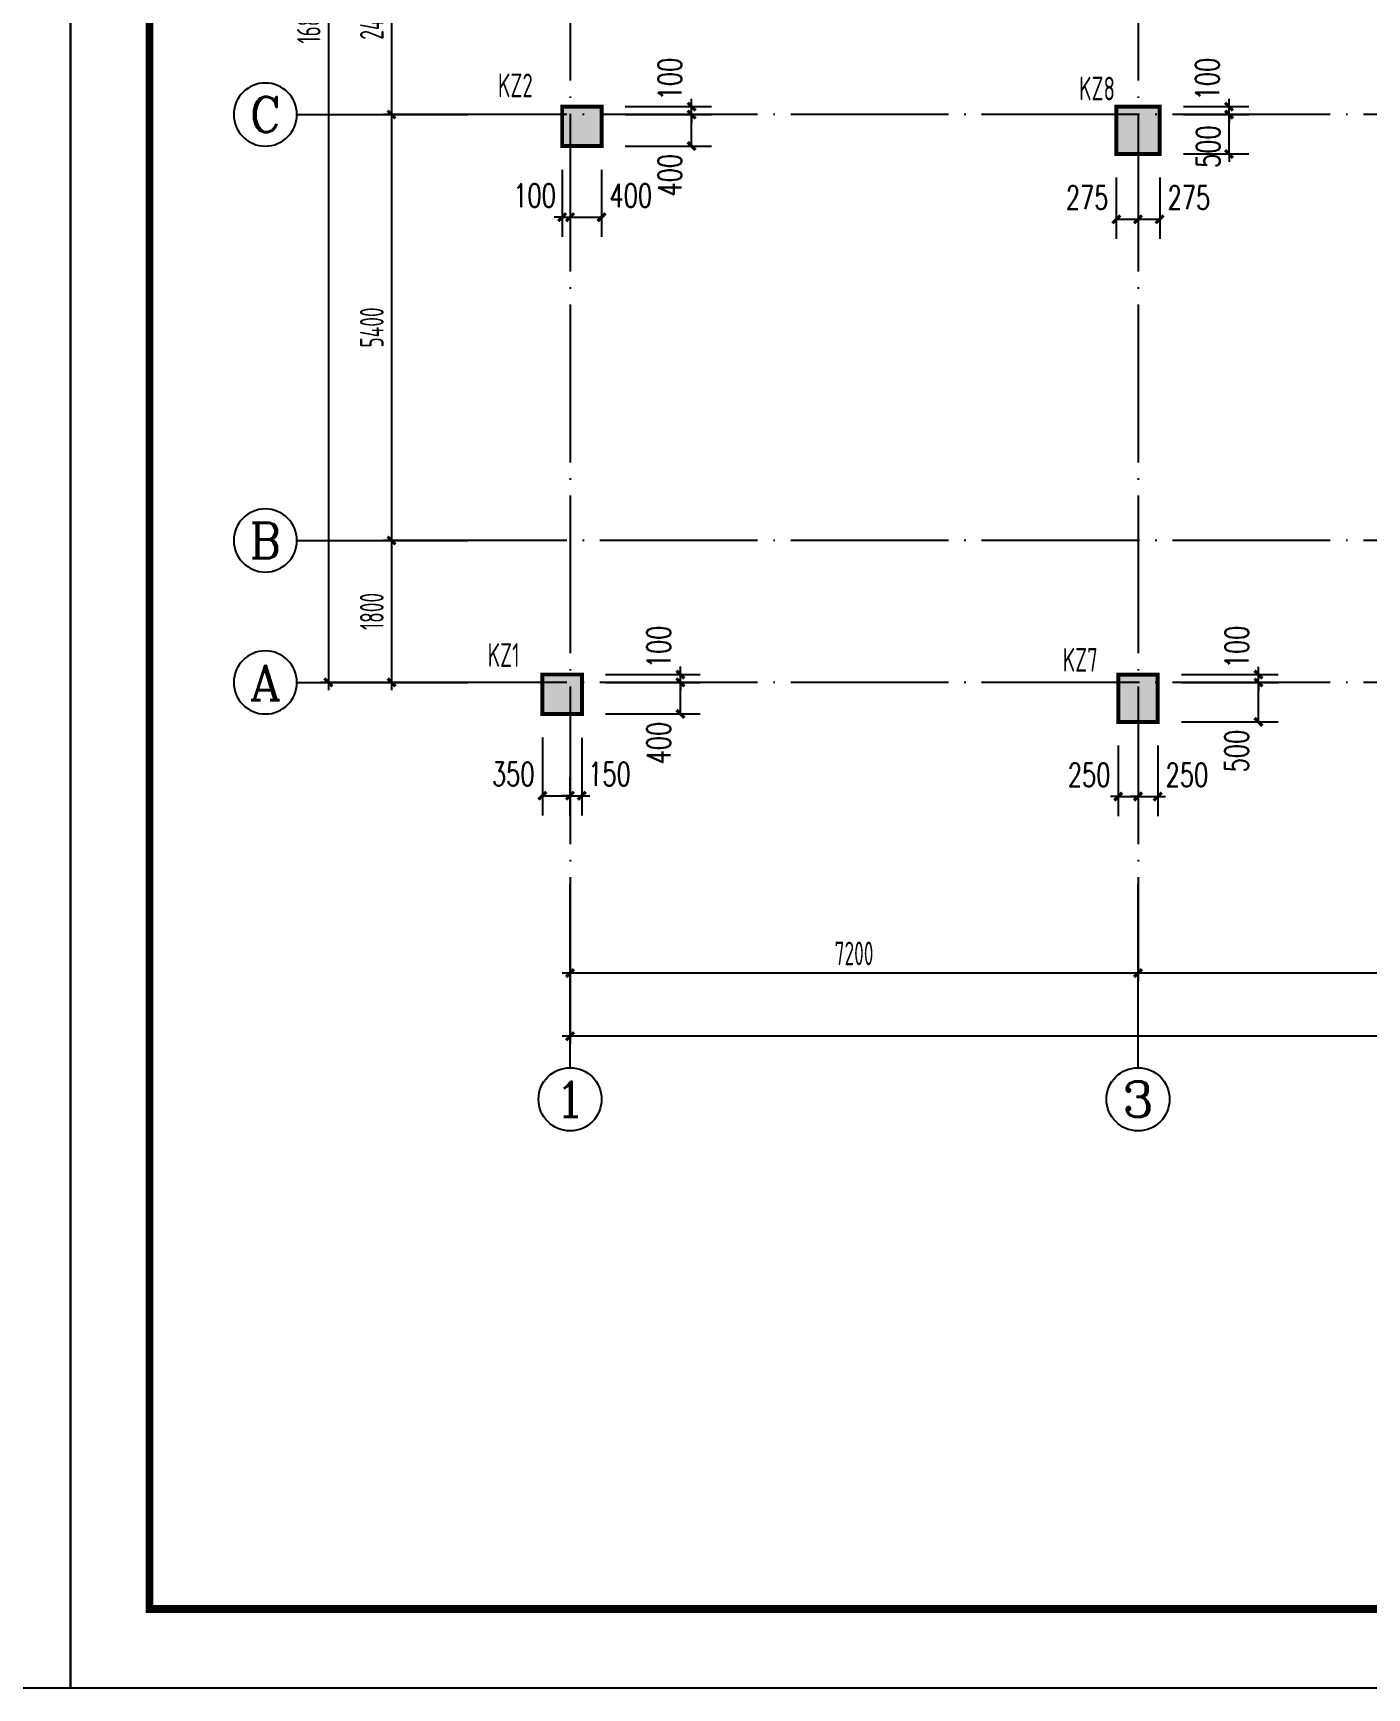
# Model space of a CAD drawing. Extents: x 127019 to 780419, y 327305 to 369305.
# Drawn here: x 245344 to 262252, y 327305 to 348287 of the extents above; entities that cross this region are included whole.
import ezdxf
from ezdxf.enums import TextEntityAlignment as Align

# ---------------------------------------------------------------- set-up
doc = ezdxf.new("R2010")
doc.units = 0
doc.header["$LTSCALE"] = 1000
doc.header["$MEASUREMENT"] = 0
doc.linetypes.add('CONTINOUS', pattern=[0])
doc.linetypes.add('DOTE', pattern=[2.42, 2, -0.2, 0.02, -0.2])
doc.layers.get('0').update_dxf_attribs({"linetype": 'CONTINUOUS'})
doc.layers.get('Defpoints').update_dxf_attribs({"linetype": 'CONTINUOUS'})
for name, color, linetype in [('2106', 2, 'CONTINUOUS'), ('AXIS_TEXT', 7, 'CONTINUOUS'), ('COLU', 7, 'CONTINUOUS'), ('COLUMN', 7, 'CONTINUOUS'), ('DIM', 3, 'CONTINUOUS'), ('DOTE', 8, 'DOTE'), ('PUB_DIM', 3, 'CONTINUOUS'), ('PUB_TITLE', 4, 'CONTINUOUS'), ('柱涂实', 54, 'CONTINUOUS'), ('柱编号', 7, 'CONTINUOUS')]:
    doc.layers.add(name, color=color, linetype=linetype)
doc.styles.add('_TCH_DIM_T3', font='SIMPLEX', dxfattribs={"width": 0.705882, "bigfont": 'GBCBIG'})
doc.styles.add('COMPLEX', font='COMPLEX.shx')
doc.styles.get("Standard").update_dxf_attribs({"font": 'gbxwxt.shx', "bigfont": 'gbhzfs.shx'})
doc.styles.add('TSSD_Dimension', font='gbxwxt.shx', dxfattribs={"width": 0.7, "bigfont": 'gbhzfs.shx'})
doc.dimstyles.new('_TCH_ARCH&&100', dxfattribs={"dimtxt": 297.5, "dimasz": 100, "dimexe": 250, "dimexo": 300, "dimgap": 126.25, "dimtad": 1, "dimdec": 0, "dimzin": 0, "dimdsep": 46, "dimtxsty": '_TCH_DIM_T3', "dimblk": 'ARCHTICK', "dimcen": 0.09, "dimclrt": 7, "dimazin": 2, "dimtfac": 1, "dimtdec": 0, "dimtix": 1, "dimtmove": 2, "dimatfit": 3, "dimfxl": 0, "dimtolj": 1, "dimtzin": 0, "dimarcsym": 0})
doc.dimstyles.new('TSSD_100_100', dxfattribs={"dimtxt": 300, "dimasz": 100, "dimexe": 100, "dimexo": 250, "dimgap": 100, "dimtad": 1, "dimdec": 0, "dimzin": 0, "dimdsep": 46, "dimtxsty": 'TSSD_Dimension', "dimblk": 'ARCHTICK', "dimcen": 0, "dimdle": 100, "dimclrt": 7, "dimadec": 0, "dimazin": 0, "dimtfac": 1, "dimtdec": 0, "dimtix": 1, "dimtmove": 2, "dimatfit": 3, "dimfxl": 0, "dimtolj": 1, "dimtzin": 0, "dimarcsym": 0})

# ---------------------------------------------------------------- blocks, each defined once
blk = doc.blocks.new('_axiso')
blk.add_circle((0, 0), 0.5)
at = {"layer": 'AXIS_TEXT', "style": 'COMPLEX', "width": 1.041667}
blk.add_attdef('A', text='', height=0.56, dxfattribs=at).set_placement((-0.25, -0.28), (0.25, -0.28), align=Align.FIT)
blk = doc.blocks.new('_ArchTick')
at = {"color": 0, "linetype": 'ByBlock', "const_width": 0.4}
blk.add_lwpolyline([(-0.5, -0.5), (0.5, 0.5)], dxfattribs=at)
blk = doc.blocks.new('*D249')
at = {"layer": 'Defpoints', "color": 0, "transparency": 16777216}
for p in [(251155, 349654), (249888, 347254), (251155, 347254)]:
    blk.add_point(p, dxfattribs=at)
at = {"layer": 'DIM', "color": 0, "lineweight": -2, "transparency": 16777216}
for p, q in [((250905, 349654), (249788, 349654)), ((249888, 349754), (249888, 347154)), ((250905, 347254), (249788, 347254))]:
    blk.add_line(p, q, dxfattribs=at)
at = {"layer": 'DIM', "color": 0, "lineweight": -2, "transparency": 16777216, "xscale": 100, "yscale": 100, "zscale": 100}
for p, rotation in [((249888, 349654), 90), ((249888, 347254), 270)]:
    blk.add_blockref('_ArchTick', p, dxfattribs=dict(at, rotation=rotation))
at = {"layer": 'DIM', "color": 7, "transparency": 16777216, "insert": (249638, 348454), "char_height": 300, "attachment_point": 5, "rotation": 90, "style": 'TSSD_Dimension'}
blk.add_mtext('\\A1;2400', dxfattribs=at)
blk = doc.blocks.new('*D250')
at = {"layer": 'Defpoints', "color": 0, "transparency": 16777216}
for p in [(251155, 347254), (249888, 341854), (251155, 341854)]:
    blk.add_point(p, dxfattribs=at)
at = {"layer": 'DIM', "color": 0, "lineweight": -2, "transparency": 16777216}
for p, q in [((250905, 347254), (249788, 347254)), ((249888, 347354), (249888, 341754)), ((250905, 341854), (249788, 341854))]:
    blk.add_line(p, q, dxfattribs=at)
at = {"layer": 'DIM', "color": 0, "lineweight": -2, "transparency": 16777216, "xscale": 100, "yscale": 100, "zscale": 100}
for p, rotation in [((249888, 347254), 90), ((249888, 341854), 270)]:
    blk.add_blockref('_ArchTick', p, dxfattribs=dict(at, rotation=rotation))
at = {"layer": 'DIM', "color": 7, "transparency": 16777216, "insert": (249638, 344554), "char_height": 300, "attachment_point": 5, "rotation": 90, "style": 'TSSD_Dimension'}
blk.add_mtext('\\A1;5400', dxfattribs=at)
blk = doc.blocks.new('*D251')
at = {"layer": 'Defpoints', "color": 0, "transparency": 16777216}
for p in [(251155, 341854), (249888, 340054), (251155, 340054)]:
    blk.add_point(p, dxfattribs=at)
at = {"layer": 'DIM', "color": 0, "lineweight": -2, "transparency": 16777216}
for p, q in [((250905, 341854), (249788, 341854)), ((249888, 341954), (249888, 339954)), ((250905, 340054), (249788, 340054))]:
    blk.add_line(p, q, dxfattribs=at)
at = {"layer": 'DIM', "color": 0, "lineweight": -2, "transparency": 16777216, "xscale": 100, "yscale": 100, "zscale": 100}
for p, rotation in [((249888, 341854), 90), ((249888, 340054), 270)]:
    blk.add_blockref('_ArchTick', p, dxfattribs=dict(at, rotation=rotation))
at = {"layer": 'DIM', "color": 7, "transparency": 16777216, "insert": (249638, 340954), "char_height": 300, "attachment_point": 5, "rotation": 90, "style": 'TSSD_Dimension'}
blk.add_mtext('\\A1;1800', dxfattribs=at)
blk = doc.blocks.new('*D254')
at = {"layer": 'Defpoints', "color": 0, "transparency": 16777216}
for p in [(251155, 356854), (249088, 340054), (251155, 340054)]:
    blk.add_point(p, dxfattribs=at)
at = {"layer": 'DIM', "color": 0, "lineweight": -2, "transparency": 16777216}
for p, q in [((249088, 356954), (249088, 339954)), ((250905, 356854), (248988, 356854)), ((250905, 340054), (248988, 340054))]:
    blk.add_line(p, q, dxfattribs=at)
at = {"layer": 'DIM', "color": 0, "lineweight": -2, "transparency": 16777216, "xscale": 100, "yscale": 100, "zscale": 100}
for p, rotation in [((249088, 356854), 90), ((249088, 340054), 270)]:
    blk.add_blockref('_ArchTick', p, dxfattribs=dict(at, rotation=rotation))
at = {"layer": 'DIM', "color": 7, "transparency": 16777216, "insert": (248838, 348454), "char_height": 300, "attachment_point": 5, "rotation": 90, "style": 'TSSD_Dimension'}
blk.add_mtext('\\A1;16800', dxfattribs=at)
blk = doc.blocks.new('*D263')
at = {"layer": 'Defpoints', "color": 0, "transparency": 16777216}
for p in [(252151, 337793), (298951, 337793), (252151, 335568)]:
    blk.add_point(p, dxfattribs=at)
at = {"layer": 'DIM', "color": 0, "lineweight": -2, "transparency": 16777216}
for p, q in [((252151, 337543), (252151, 335468)), ((298951, 337543), (298951, 335468)), ((299051, 335568), (252051, 335568))]:
    blk.add_line(p, q, dxfattribs=at)
at = {"layer": 'DIM', "color": 0, "lineweight": -2, "transparency": 16777216, "xscale": 100, "yscale": 100, "zscale": 100, "rotation": 180.0000000000003}
blk.add_blockref('_ArchTick', (252151, 335568), dxfattribs=at)
at = {"layer": 'DIM', "color": 0, "lineweight": -2, "transparency": 16777216, "xscale": 100, "yscale": 100, "zscale": 100}
blk.add_blockref('_ArchTick', (298951, 335568), dxfattribs=at)
at = {"layer": 'DIM', "color": 7, "transparency": 16777216, "insert": (275551, 335818), "char_height": 300, "attachment_point": 5, "style": 'TSSD_Dimension'}
blk.add_mtext('\\A1;46800', dxfattribs=at)
blk = doc.blocks.new('*D264')
at = {"layer": 'Defpoints', "color": 0, "transparency": 16777216}
for p in [(252151, 337793), (259351, 337793), (252151, 336368)]:
    blk.add_point(p, dxfattribs=at)
at = {"layer": 'DIM', "color": 0, "lineweight": -2, "transparency": 16777216}
for p, q in [((252151, 337543), (252151, 336268)), ((259351, 337543), (259351, 336268)), ((259451, 336368), (252051, 336368))]:
    blk.add_line(p, q, dxfattribs=at)
at = {"layer": 'DIM', "color": 0, "lineweight": -2, "transparency": 16777216, "xscale": 100, "yscale": 100, "zscale": 100, "rotation": 180}
blk.add_blockref('_ArchTick', (252151, 336368), dxfattribs=at)
at = {"layer": 'DIM', "color": 0, "lineweight": -2, "transparency": 16777216, "xscale": 100, "yscale": 100, "zscale": 100}
blk.add_blockref('_ArchTick', (259351, 336368), dxfattribs=at)
at = {"layer": 'DIM', "color": 7, "transparency": 16777216, "insert": (255751, 336618), "char_height": 300, "attachment_point": 5, "style": 'TSSD_Dimension'}
blk.add_mtext('\\A1;7200', dxfattribs=at)
blk = doc.blocks.new('*D265')
at = {"layer": 'Defpoints', "color": 0, "transparency": 16777216}
for p in [(259351, 337793), (266551, 337793), (259351, 336368)]:
    blk.add_point(p, dxfattribs=at)
at = {"layer": 'DIM', "color": 0, "lineweight": -2, "transparency": 16777216}
for p, q in [((259351, 337543), (259351, 336268)), ((266551, 337543), (266551, 336268)), ((266651, 336368), (259251, 336368))]:
    blk.add_line(p, q, dxfattribs=at)
at = {"layer": 'DIM', "color": 0, "lineweight": -2, "transparency": 16777216, "xscale": 100, "yscale": 100, "zscale": 100, "rotation": 180}
blk.add_blockref('_ArchTick', (259351, 336368), dxfattribs=at)
at = {"layer": 'DIM', "color": 0, "lineweight": -2, "transparency": 16777216, "xscale": 100, "yscale": 100, "zscale": 100}
blk.add_blockref('_ArchTick', (266551, 336368), dxfattribs=at)
at = {"layer": 'DIM', "color": 7, "transparency": 16777216, "insert": (262951, 336618), "char_height": 300, "attachment_point": 5, "style": 'TSSD_Dimension'}
blk.add_mtext('\\A1;7200', dxfattribs=at)
blk = doc.blocks.new('A$C5E704440')
at = {"layer": '2106', "color": 8}
for points in [[(400, -9500), (-100, -9500), (400, -10000), (-100, -10000)], [(7475, -9500), (6925, -9500), (7475, -10100), (6925, -10100)], [(150, -16700), (-350, -16700), (150, -17200), (-350, -17200)], [(7450, -16700), (6950, -16700), (7450, -17300), (6950, -17300)]]:
    blk.add_solid(points, dxfattribs=at)
at = {"layer": 'COLUMN'}
for points in [[(400, -10000), (-100, -10000), (-100, -9500), (400, -9500)], [(6925, -10100), (7475, -10100), (7475, -9500), (6925, -9500)], [(150, -17200), (-350, -17200), (-350, -16700), (150, -16700)], [(7450, -17300), (6950, -17300), (6950, -16700), (7450, -16700)]]:
    blk.add_lwpolyline(points, close=True, dxfattribs=at)
blk = doc.blocks.new('*D652')
at = {"layer": 'Defpoints', "color": 0, "linetype": 'CONTINOUS', "transparency": 16777216}
for p in [(259601, 340154), (260878, 340153), (259601, 340054)]:
    blk.add_point(p, dxfattribs=at)
at = {"layer": 'PUB_DIM', "color": 0, "linetype": 'CONTINOUS', "lineweight": -2, "transparency": 16777216}
for p, q in [((259901, 340153), (261128, 340153)), ((260878, 340153), (260878, 340253)), ((260878, 340053), (260878, 340153)), ((259901, 340053), (261128, 340053)), ((260878, 340053), (260878, 339953))]:
    blk.add_line(p, q, dxfattribs=at)
at = {"layer": 'PUB_DIM', "color": 0, "linetype": 'CONTINOUS', "lineweight": -2, "transparency": 16777216, "xscale": 100, "yscale": 100, "zscale": 100}
for p, rotation in [((260878, 340153), 269.963893736585), ((260878, 340053), 89.96389373658496)]:
    blk.add_blockref('_ArchTick', p, dxfattribs=dict(at, rotation=rotation))
at = {"layer": 'PUB_DIM', "color": 7, "linetype": 'CONTINOUS', "transparency": 16777216, "insert": (260603, 340503), "char_height": 297.5, "attachment_point": 5, "rotation": 89.9639, "style": '_TCH_DIM_T3'}
blk.add_mtext('\\A1;100', dxfattribs=at)
blk = doc.blocks.new('*D653')
at = {"layer": 'Defpoints', "color": 0, "linetype": 'CONTINOUS', "transparency": 16777216}
for p in [(259601, 340054), (260878, 340053), (259601, 339554)]:
    blk.add_point(p, dxfattribs=at)
at = {"layer": 'PUB_DIM', "color": 0, "linetype": 'CONTINOUS', "lineweight": -2, "transparency": 16777216}
for p, q in [((259901, 340053), (261128, 340053)), ((260878, 339553), (260878, 340053)), ((259901, 339553), (261128, 339553))]:
    blk.add_line(p, q, dxfattribs=at)
at = {"layer": 'PUB_DIM', "color": 0, "linetype": 'CONTINOUS', "lineweight": -2, "transparency": 16777216, "xscale": 100, "yscale": 100, "zscale": 100}
for p, rotation in [((260878, 340053), 89.96389373658154), ((260878, 339553), 269.9638937365816)]:
    blk.add_blockref('_ArchTick', p, dxfattribs=dict(at, rotation=rotation))
at = {"layer": 'PUB_DIM', "color": 7, "linetype": 'CONTINOUS', "transparency": 16777216, "insert": (260602, 339183), "char_height": 297.5, "attachment_point": 5, "rotation": 89.9639, "style": '_TCH_DIM_T3'}
blk.add_mtext('\\A1;500', dxfattribs=at)
blk = doc.blocks.new('*D654')
at = {"layer": 'Defpoints', "color": 0, "linetype": 'CONTINOUS', "transparency": 16777216}
for p in [(259351, 339554), (259601, 339554), (259601, 338607)]:
    blk.add_point(p, dxfattribs=at)
at = {"layer": 'PUB_DIM', "color": 0, "linetype": 'CONTINOUS', "lineweight": -2, "transparency": 16777216}
for p, q in [((259351, 339254), (259351, 338357)), ((259601, 339254), (259601, 338357)), ((259351, 338607), (259251, 338607)), ((259351, 338607), (259601, 338607)), ((259601, 338607), (259701, 338607))]:
    blk.add_line(p, q, dxfattribs=at)
at = {"layer": 'PUB_DIM', "color": 0, "linetype": 'CONTINOUS', "lineweight": -2, "transparency": 16777216, "xscale": 100, "yscale": 100, "zscale": 100}
blk.add_blockref('_ArchTick', (259351, 338607), dxfattribs=at)
at = {"layer": 'PUB_DIM', "color": 0, "linetype": 'CONTINOUS', "lineweight": -2, "transparency": 16777216, "xscale": 100, "yscale": 100, "zscale": 100, "rotation": 180}
blk.add_blockref('_ArchTick', (259601, 338607), dxfattribs=at)
at = {"layer": 'PUB_DIM', "color": 7, "linetype": 'CONTINOUS', "transparency": 16777216, "insert": (259971, 338882), "char_height": 297.5, "attachment_point": 5, "style": '_TCH_DIM_T3'}
blk.add_mtext('\\A1;250', dxfattribs=at)
blk = doc.blocks.new('*D655')
at = {"layer": 'Defpoints', "color": 0, "linetype": 'CONTINOUS', "transparency": 16777216}
for p in [(259101, 339554), (259351, 339554), (259351, 338607)]:
    blk.add_point(p, dxfattribs=at)
at = {"layer": 'PUB_DIM', "color": 0, "linetype": 'CONTINOUS', "lineweight": -2, "transparency": 16777216}
for p, q in [((259101, 339254), (259101, 338357)), ((259351, 339254), (259351, 338357)), ((259101, 338607), (259001, 338607)), ((259101, 338607), (259351, 338607)), ((259351, 338607), (259451, 338607))]:
    blk.add_line(p, q, dxfattribs=at)
at = {"layer": 'PUB_DIM', "color": 0, "linetype": 'CONTINOUS', "lineweight": -2, "transparency": 16777216, "xscale": 100, "yscale": 100, "zscale": 100}
blk.add_blockref('_ArchTick', (259101, 338607), dxfattribs=at)
at = {"layer": 'PUB_DIM', "color": 0, "linetype": 'CONTINOUS', "lineweight": -2, "transparency": 16777216, "xscale": 100, "yscale": 100, "zscale": 100, "rotation": 180}
blk.add_blockref('_ArchTick', (259351, 338607), dxfattribs=at)
at = {"layer": 'PUB_DIM', "color": 7, "linetype": 'CONTINOUS', "transparency": 16777216, "insert": (258731, 338882), "char_height": 297.5, "attachment_point": 5, "style": '_TCH_DIM_T3'}
blk.add_mtext('\\A1;250', dxfattribs=at)
blk = doc.blocks.new('*D656')
at = {"layer": 'Defpoints', "color": 0, "linetype": 'CONTINOUS', "transparency": 16777216}
for p in [(252302, 340054), (253550, 340054), (252302, 339654)]:
    blk.add_point(p, dxfattribs=at)
at = {"layer": 'PUB_DIM', "color": 0, "linetype": 'CONTINOUS', "lineweight": -2, "transparency": 16777216}
for p, q in [((252602, 340054), (253800, 340054)), ((253550, 339654), (253550, 340054)), ((252602, 339654), (253800, 339654))]:
    blk.add_line(p, q, dxfattribs=at)
at = {"layer": 'PUB_DIM', "color": 0, "linetype": 'CONTINOUS', "lineweight": -2, "transparency": 16777216, "xscale": 100, "yscale": 100, "zscale": 100}
for p, rotation in [((253550, 340054), 90), ((253550, 339654), 270)]:
    blk.add_blockref('_ArchTick', p, dxfattribs=dict(at, rotation=rotation))
at = {"layer": 'PUB_DIM', "color": 7, "linetype": 'CONTINOUS', "transparency": 16777216, "insert": (253275, 339284), "char_height": 297.5, "attachment_point": 5, "rotation": 90, "style": '_TCH_DIM_T3'}
blk.add_mtext('\\A1;400', dxfattribs=at)
blk = doc.blocks.new('*D657')
at = {"layer": 'Defpoints', "color": 0, "linetype": 'CONTINOUS', "transparency": 16777216}
for p in [(252302, 340154), (253550, 340154), (252302, 340054)]:
    blk.add_point(p, dxfattribs=at)
at = {"layer": 'PUB_DIM', "color": 0, "linetype": 'CONTINOUS', "lineweight": -2, "transparency": 16777216}
for p, q in [((252602, 340154), (253800, 340154)), ((253550, 340154), (253550, 340254)), ((253550, 340054), (253550, 340154)), ((252602, 340054), (253800, 340054)), ((253550, 340054), (253550, 339954))]:
    blk.add_line(p, q, dxfattribs=at)
at = {"layer": 'PUB_DIM', "color": 0, "linetype": 'CONTINOUS', "lineweight": -2, "transparency": 16777216, "xscale": 100, "yscale": 100, "zscale": 100}
for p, rotation in [((253550, 340154), 270), ((253550, 340054), 90)]:
    blk.add_blockref('_ArchTick', p, dxfattribs=dict(at, rotation=rotation))
at = {"layer": 'PUB_DIM', "color": 7, "linetype": 'CONTINOUS', "transparency": 16777216, "insert": (253275, 340504), "char_height": 297.5, "attachment_point": 5, "rotation": 90, "style": '_TCH_DIM_T3'}
blk.add_mtext('\\A1;100', dxfattribs=at)
blk = doc.blocks.new('*D658')
at = {"layer": 'Defpoints', "color": 0, "linetype": 'CONTINOUS', "transparency": 16777216}
for p in [(252151, 339654), (252301, 339653), (252300, 338617)]:
    blk.add_point(p, dxfattribs=at)
at = {"layer": 'PUB_DIM', "color": 0, "linetype": 'CONTINOUS', "lineweight": -2, "transparency": 16777216}
for p, q in [((252151, 339354), (252150, 338367)), ((252301, 339353), (252300, 338367)), ((252150, 338617), (252050, 338617)), ((252150, 338617), (252300, 338617)), ((252300, 338617), (252400, 338617))]:
    blk.add_line(p, q, dxfattribs=at)
at = {"layer": 'PUB_DIM', "color": 0, "linetype": 'CONTINOUS', "lineweight": -2, "transparency": 16777216, "xscale": 100, "yscale": 100, "zscale": 100}
for p, rotation in [((252150, 338617), 359.9555044452673), ((252300, 338617), 179.9555044452673)]:
    blk.add_blockref('_ArchTick', p, dxfattribs=dict(at, rotation=rotation))
at = {"layer": 'PUB_DIM', "color": 7, "linetype": 'CONTINOUS', "transparency": 16777216, "insert": (252651, 338892), "char_height": 297.5, "attachment_point": 5, "rotation": 359.9555, "style": '_TCH_DIM_T3'}
blk.add_mtext('\\A1;150', dxfattribs=at)
blk = doc.blocks.new('*D659')
at = {"layer": 'Defpoints', "color": 0, "linetype": 'CONTINOUS', "transparency": 16777216}
for p in [(251801, 339654), (252151, 339654), (252150, 338617)]:
    blk.add_point(p, dxfattribs=at)
at = {"layer": 'PUB_DIM', "color": 0, "linetype": 'CONTINOUS', "lineweight": -2, "transparency": 16777216}
for p, q in [((251801, 339354), (251800, 338367)), ((252151, 339354), (252150, 338367)), ((251800, 338617), (252150, 338617))]:
    blk.add_line(p, q, dxfattribs=at)
at = {"layer": 'PUB_DIM', "color": 0, "linetype": 'CONTINOUS', "lineweight": -2, "transparency": 16777216, "xscale": 100, "yscale": 100, "zscale": 100}
for p, rotation in [((251800, 338617), 179.9555044452584), ((252150, 338617), 359.9555044452584)]:
    blk.add_blockref('_ArchTick', p, dxfattribs=dict(at, rotation=rotation))
at = {"layer": 'PUB_DIM', "color": 7, "linetype": 'CONTINOUS', "transparency": 16777216, "insert": (251431, 338892), "char_height": 297.5, "attachment_point": 5, "rotation": 359.9555, "style": '_TCH_DIM_T3'}
blk.add_mtext('\\A1;350', dxfattribs=at)
blk = doc.blocks.new('*D706')
at = {"layer": 'Defpoints', "color": 0, "linetype": 'CONTINOUS', "transparency": 16777216}
for p in [(259626, 347254), (260505, 347254), (259626, 346754)]:
    blk.add_point(p, dxfattribs=at)
at = {"layer": 'PUB_DIM', "color": 0, "linetype": 'CONTINOUS', "lineweight": -2, "transparency": 16777216}
for p, q in [((259926, 347254), (260755, 347254)), ((260505, 347254), (260505, 347354)), ((260505, 346754), (260505, 347254)), ((259926, 346754), (260755, 346754)), ((260505, 346754), (260505, 346654))]:
    blk.add_line(p, q, dxfattribs=at)
at = {"layer": 'PUB_DIM', "color": 0, "linetype": 'CONTINOUS', "lineweight": -2, "transparency": 16777216, "xscale": 100, "yscale": 100, "zscale": 100}
for p, rotation in [((260505, 347254), 270), ((260505, 346754), 90)]:
    blk.add_blockref('_ArchTick', p, dxfattribs=dict(at, rotation=rotation))
at = {"layer": 'PUB_DIM', "color": 7, "linetype": 'CONTINOUS', "transparency": 16777216, "insert": (260241, 346847), "char_height": 297.5, "attachment_point": 5, "rotation": 90, "style": '_TCH_DIM_T3'}
blk.add_mtext('\\A1;500', dxfattribs=at)
blk = doc.blocks.new('*D707')
at = {"layer": 'Defpoints', "color": 0, "linetype": 'CONTINOUS', "transparency": 16777216}
for p in [(259626, 347354), (259626, 347254), (260505, 347354)]:
    blk.add_point(p, dxfattribs=at)
at = {"layer": 'PUB_DIM', "color": 0, "linetype": 'CONTINOUS', "lineweight": -2, "transparency": 16777216}
for p, q in [((260505, 347354), (260505, 347454)), ((259926, 347354), (260755, 347354)), ((259926, 347254), (260755, 347254)), ((260505, 347254), (260505, 347354)), ((260505, 347254), (260505, 347154))]:
    blk.add_line(p, q, dxfattribs=at)
at = {"layer": 'PUB_DIM', "color": 0, "linetype": 'CONTINOUS', "lineweight": -2, "transparency": 16777216, "xscale": 100, "yscale": 100, "zscale": 100}
for p, rotation in [((260505, 347354), 270), ((260505, 347254), 90)]:
    blk.add_blockref('_ArchTick', p, dxfattribs=dict(at, rotation=rotation))
at = {"layer": 'PUB_DIM', "color": 7, "linetype": 'CONTINOUS', "transparency": 16777216, "insert": (260230, 347704), "char_height": 297.5, "attachment_point": 5, "rotation": 90, "style": '_TCH_DIM_T3'}
blk.add_mtext('\\A1;100', dxfattribs=at)
blk = doc.blocks.new('*D708')
at = {"layer": 'Defpoints', "color": 0, "linetype": 'CONTINOUS', "transparency": 16777216}
for p in [(259351, 346754), (259626, 346754), (259626, 345926)]:
    blk.add_point(p, dxfattribs=at)
at = {"layer": 'PUB_DIM', "color": 0, "linetype": 'CONTINOUS', "lineweight": -2, "transparency": 16777216}
for p, q in [((259351, 346454), (259351, 345676)), ((259626, 346454), (259626, 345676)), ((259351, 345926), (259626, 345926))]:
    blk.add_line(p, q, dxfattribs=at)
at = {"layer": 'PUB_DIM', "color": 0, "linetype": 'CONTINOUS', "lineweight": -2, "transparency": 16777216, "xscale": 100, "yscale": 100, "zscale": 100, "rotation": 180}
blk.add_blockref('_ArchTick', (259351, 345926), dxfattribs=at)
at = {"layer": 'PUB_DIM', "color": 0, "linetype": 'CONTINOUS', "lineweight": -2, "transparency": 16777216, "xscale": 100, "yscale": 100, "zscale": 100}
blk.add_blockref('_ArchTick', (259626, 345926), dxfattribs=at)
at = {"layer": 'PUB_DIM', "color": 7, "linetype": 'CONTINOUS', "transparency": 16777216, "insert": (259996, 346201), "char_height": 297.5, "attachment_point": 5, "style": '_TCH_DIM_T3'}
blk.add_mtext('\\A1;275', dxfattribs=at)
blk = doc.blocks.new('*D709')
at = {"layer": 'Defpoints', "color": 0, "linetype": 'CONTINOUS', "transparency": 16777216}
for p in [(259076, 346754), (259351, 346754), (259351, 345926)]:
    blk.add_point(p, dxfattribs=at)
at = {"layer": 'PUB_DIM', "color": 0, "linetype": 'CONTINOUS', "lineweight": -2, "transparency": 16777216}
for p, q in [((259076, 346454), (259076, 345676)), ((259351, 346454), (259351, 345676)), ((259076, 345926), (259351, 345926))]:
    blk.add_line(p, q, dxfattribs=at)
at = {"layer": 'PUB_DIM', "color": 0, "linetype": 'CONTINOUS', "lineweight": -2, "transparency": 16777216, "xscale": 100, "yscale": 100, "zscale": 100, "rotation": 180}
blk.add_blockref('_ArchTick', (259076, 345926), dxfattribs=at)
at = {"layer": 'PUB_DIM', "color": 0, "linetype": 'CONTINOUS', "lineweight": -2, "transparency": 16777216, "xscale": 100, "yscale": 100, "zscale": 100}
blk.add_blockref('_ArchTick', (259351, 345926), dxfattribs=at)
at = {"layer": 'PUB_DIM', "color": 7, "linetype": 'CONTINOUS', "transparency": 16777216, "insert": (258706, 346201), "char_height": 297.5, "attachment_point": 5, "style": '_TCH_DIM_T3'}
blk.add_mtext('\\A1;275', dxfattribs=at)
blk = doc.blocks.new('*D718')
at = {"layer": 'Defpoints', "color": 0, "linetype": 'CONTINOUS', "transparency": 16777216}
for p in [(252551, 347254), (253692, 347254), (252551, 346854)]:
    blk.add_point(p, dxfattribs=at)
at = {"layer": 'PUB_DIM', "color": 0, "linetype": 'CONTINOUS', "lineweight": -2, "transparency": 16777216}
for p, q in [((252851, 347254), (253942, 347254)), ((253692, 346854), (253692, 347254)), ((252851, 346854), (253942, 346854))]:
    blk.add_line(p, q, dxfattribs=at)
at = {"layer": 'PUB_DIM', "color": 0, "linetype": 'CONTINOUS', "lineweight": -2, "transparency": 16777216, "xscale": 100, "yscale": 100, "zscale": 100}
for p, rotation in [((253692, 347254), 90), ((253692, 346854), 270)]:
    blk.add_blockref('_ArchTick', p, dxfattribs=dict(at, rotation=rotation))
at = {"layer": 'PUB_DIM', "color": 7, "linetype": 'CONTINOUS', "transparency": 16777216, "insert": (253417, 346484), "char_height": 297.5, "attachment_point": 5, "rotation": 90, "style": '_TCH_DIM_T3'}
blk.add_mtext('\\A1;400', dxfattribs=at)
blk = doc.blocks.new('*D719')
at = {"layer": 'Defpoints', "color": 0, "linetype": 'CONTINOUS', "transparency": 16777216}
for p in [(252551, 347354), (252551, 347254), (253692, 347354)]:
    blk.add_point(p, dxfattribs=at)
at = {"layer": 'PUB_DIM', "color": 0, "linetype": 'CONTINOUS', "lineweight": -2, "transparency": 16777216}
for p, q in [((253692, 347354), (253692, 347454)), ((252851, 347354), (253942, 347354)), ((252851, 347254), (253942, 347254)), ((253692, 347254), (253692, 347354)), ((253692, 347254), (253692, 347154))]:
    blk.add_line(p, q, dxfattribs=at)
at = {"layer": 'PUB_DIM', "color": 0, "linetype": 'CONTINOUS', "lineweight": -2, "transparency": 16777216, "xscale": 100, "yscale": 100, "zscale": 100}
for p, rotation in [((253692, 347354), 270), ((253692, 347254), 90)]:
    blk.add_blockref('_ArchTick', p, dxfattribs=dict(at, rotation=rotation))
at = {"layer": 'PUB_DIM', "color": 7, "linetype": 'CONTINOUS', "transparency": 16777216, "insert": (253417, 347704), "char_height": 297.5, "attachment_point": 5, "rotation": 90, "style": '_TCH_DIM_T3'}
blk.add_mtext('\\A1;100', dxfattribs=at)
blk = doc.blocks.new('*D720')
at = {"layer": 'Defpoints', "color": 0, "linetype": 'CONTINOUS', "transparency": 16777216}
for p in [(252151, 346854), (252551, 346854), (252551, 345952)]:
    blk.add_point(p, dxfattribs=at)
at = {"layer": 'PUB_DIM', "color": 0, "linetype": 'CONTINOUS', "lineweight": -2, "transparency": 16777216}
for p, q in [((252151, 346554), (252151, 345702)), ((252551, 346554), (252551, 345702)), ((252151, 345952), (252551, 345952))]:
    blk.add_line(p, q, dxfattribs=at)
at = {"layer": 'PUB_DIM', "color": 0, "linetype": 'CONTINOUS', "lineweight": -2, "transparency": 16777216, "xscale": 100, "yscale": 100, "zscale": 100, "rotation": 180}
blk.add_blockref('_ArchTick', (252151, 345952), dxfattribs=at)
at = {"layer": 'PUB_DIM', "color": 0, "linetype": 'CONTINOUS', "lineweight": -2, "transparency": 16777216, "xscale": 100, "yscale": 100, "zscale": 100}
blk.add_blockref('_ArchTick', (252551, 345952), dxfattribs=at)
at = {"layer": 'PUB_DIM', "color": 7, "linetype": 'CONTINOUS', "transparency": 16777216, "insert": (252921, 346227), "char_height": 297.5, "attachment_point": 5, "style": '_TCH_DIM_T3'}
blk.add_mtext('\\A1;400', dxfattribs=at)
blk = doc.blocks.new('*D721')
at = {"layer": 'Defpoints', "color": 0, "linetype": 'CONTINOUS', "transparency": 16777216}
for p in [(252051, 346854), (252151, 346854), (252151, 345952)]:
    blk.add_point(p, dxfattribs=at)
at = {"layer": 'PUB_DIM', "color": 0, "linetype": 'CONTINOUS', "lineweight": -2, "transparency": 16777216}
for p, q in [((252051, 346554), (252051, 345702)), ((252151, 346554), (252151, 345702)), ((252051, 345952), (251951, 345952)), ((252051, 345952), (252151, 345952)), ((252151, 345952), (252251, 345952))]:
    blk.add_line(p, q, dxfattribs=at)
at = {"layer": 'PUB_DIM', "color": 0, "linetype": 'CONTINOUS', "lineweight": -2, "transparency": 16777216, "xscale": 100, "yscale": 100, "zscale": 100}
blk.add_blockref('_ArchTick', (252051, 345952), dxfattribs=at)
at = {"layer": 'PUB_DIM', "color": 0, "linetype": 'CONTINOUS', "lineweight": -2, "transparency": 16777216, "xscale": 100, "yscale": 100, "zscale": 100, "rotation": 180}
blk.add_blockref('_ArchTick', (252151, 345952), dxfattribs=at)
at = {"layer": 'PUB_DIM', "color": 7, "linetype": 'CONTINOUS', "transparency": 16777216, "insert": (251701, 346227), "char_height": 297.5, "attachment_point": 5, "style": '_TCH_DIM_T3'}
blk.add_mtext('\\A1;100', dxfattribs=at)

msp = doc.modelspace()

# ---------------------------------------------------------------- linework, layer by layer
at = {"layer": 'COLU', "const_width": 50}
for points in [[(252050.8, 347353.6), (252550.8, 347353.6), (252550.8, 346853.6), (252050.8, 346853.6)], [(252050.8, 347353.6), (252550.8, 347353.6), (252550.8, 346853.6), (252050.8, 346853.6)], [(259076.2, 347353.6), (259626.2, 347353.6), (259626.2, 346753.6), (259076.2, 346753.6)], [(251801.2, 340153.9), (252301.2, 340153.9), (252301.2, 339653.9), (251801.2, 339653.9)], [(259100.9, 340153.6), (259600.9, 340153.6), (259600.9, 339553.6), (259100.9, 339553.6)]]:
    msp.add_lwpolyline(points, close=True, dxfattribs=at)
at = {"layer": 'DIM'}
for p, q in [((248688.3, 347253.6), (250854.9, 347253.6)), ((248688.3, 341853.6), (250854.9, 341853.6)), ((248688.3, 340053.6), (250854.9, 340053.6)), ((252151.2, 335168.4), (252151.2, 337493.4)), ((259351.2, 335168.4), (259351.2, 337493.4))]:
    msp.add_line(p, q, dxfattribs=at)
at = {"layer": 'DOTE'}
for p, q in [((252151.2, 359363.8), (252151.2, 337543.4)), ((259351.2, 359363.8), (259351.2, 337543.4)), ((300508.5, 347253.6), (250904.9, 347253.6)), ((300508.5, 341853.6), (250904.9, 341853.6)), ((300508.5, 340053.6), (250904.9, 340053.6))]:
    msp.add_line(p, q, dxfattribs=at)
at = {"layer": 'PUB_TITLE'}
for points in [[(186419.2, 327305.3), (245819.2, 327305.3), (245819.2, 369305.3), (186419.2, 369305.3)], [(245819.2, 327305.3), (305219.2, 327305.3), (305219.2, 369305.3), (245819.2, 369305.3)]]:
    msp.add_lwpolyline(points, close=True, dxfattribs=at)
at = {"layer": 'PUB_TITLE', "const_width": 100}
msp.add_lwpolyline([(246819.2, 328305.3), (304219.2, 328305.3), (304219.2, 368305.3), (246819.2, 368305.3)], close=True, dxfattribs=at)

# ---------------------------------------------------------------- block references
at = {"layer": 'DIM'}
ref = msp.add_blockref('_axiso', (248288.3, 347253.6), dxfattribs=dict(at, xscale=-800, yscale=800, zscale=800))
ref.add_attrib('A', 'C', dxfattribs={"layer": 'AXIS_TEXT', "height": 448, "style": 'COMPLEX', "width": 1.25}).set_placement((248088.3, 347029.6), (248488.3, 347029.6), align=Align.FIT)
ref = msp.add_blockref('_axiso', (248288.3, 341853.6), dxfattribs=dict(at, xscale=-800, yscale=800, zscale=800))
ref.add_attrib('A', 'B', dxfattribs={"layer": 'AXIS_TEXT', "height": 448, "style": 'COMPLEX', "width": 1.102941}).set_placement((248088.3, 341629.6), (248488.3, 341629.6), align=Align.FIT)
ref = msp.add_blockref('_axiso', (248288.3, 340053.6), dxfattribs=dict(at, xscale=-800, yscale=800, zscale=800))
ref.add_attrib('A', 'A', dxfattribs={"layer": 'AXIS_TEXT', "height": 448, "style": 'COMPLEX', "width": 1.041667}).set_placement((248088.3, 339829.6), (248488.3, 339829.6), align=Align.FIT)
ref = msp.add_blockref('_axiso', (252151.2, 334768.4), dxfattribs=dict(at, xscale=800, yscale=800, zscale=800))
ref.add_attrib('A', '1', dxfattribs={"layer": 'AXIS_TEXT', "height": 448, "style": 'COMPLEX', "width": 2.083333}).set_placement((251951.2, 334544.4), (252351.2, 334544.4), align=Align.FIT)
ref = msp.add_blockref('_axiso', (259351.2, 334768.4), dxfattribs=dict(at, xscale=800, yscale=800, zscale=800))
ref.add_attrib('A', '3', dxfattribs={"layer": 'AXIS_TEXT', "height": 448, "style": 'COMPLEX', "width": 1.339286}).set_placement((259151.2, 334544.4), (259551.2, 334544.4), align=Align.FIT)
at = {"layer": '柱涂实', "color": 7, "linetype": 'CONTINOUS'}
msp.add_blockref('A$C5E704440', (252151.2, 356853.6), dxfattribs=at)

# ---------------------------------------------------------------- texts
at = {"layer": '柱编号', "width": 0.75}
for s, p in [('KZ2', (251237.1, 347474)), ('KZ8', (258604.1, 347434.2)), ('KZ1', (251106.3, 340251.3)), ('KZ7', (258396.1, 340190.2))]:
    msp.add_text(s, height=300, dxfattribs=at).set_placement(p)

# ---------------------------------------------------------------- dimensions: what is measured, and where the dimension line sits
at = {"layer": 'DIM'}
for p1, p2, distance, picture, middle in [((251154.9, 356853.6), (251154.9, 340053.6), -2066.6, '*D254', (248838.3, 348453.6)), ((298951.2, 337793.4), (252151.2, 337793.4), 2225, '*D263', (275551.2, 335818.4))]:
    dim = msp.add_aligned_dim(p1=p1, p2=p2, distance=distance, dimstyle='TSSD_100_100', dxfattribs=at)
    dim.commit()
    dim.dimension.update_dxf_attribs({"geometry": picture, "text_midpoint": middle})
for base, p1, p2, picture, middle in [((249888.3, 347253.6), (251154.9, 349653.6), (251154.9, 347253.6), '*D249', (249638.3, 348453.6)), ((249888.3, 341853.6), (251154.9, 347253.6), (251154.9, 341853.6), '*D250', (249638.3, 344553.6)), ((249888.3, 340053.6), (251154.9, 341853.6), (251154.9, 340053.6), '*D251', (249638.3, 340953.6))]:
    dim = msp.add_linear_dim(base=base, p1=p1, p2=p2, angle=90, dimstyle='TSSD_100_100', dxfattribs=at)
    dim.commit()
    dim.dimension.update_dxf_attribs({"geometry": picture, "text_midpoint": middle})
for base, p1, p2, picture, middle in [((252151.2, 336368.4), (259351.2, 337793.4), (252151.2, 337793.4), '*D264', (255751.2, 336618.4)), ((259351.2, 336368.4), (266551.2, 337793.4), (259351.2, 337793.4), '*D265', (262951.2, 336618.4))]:
    dim = msp.add_linear_dim(base=base, p1=p1, p2=p2, dimstyle='TSSD_100_100', dxfattribs=at)
    dim.commit()
    dim.dimension.update_dxf_attribs({"geometry": picture, "text_midpoint": middle})
at = {"layer": 'PUB_DIM', "linetype": 'CONTINOUS'}
for base, p1, p2, angle, picture, middle in [((253692.1, 347353.6), (252551.2, 347253.6), (252551.2, 347353.6), 90, '*D719', (253417.1, 347703.6)), ((260505.3, 347353.6), (259626.2, 347253.6), (259626.2, 347353.6), 90, '*D707', (260230.3, 347703.6)), ((253692.1, 347253.6), (252551.2, 346853.6), (252551.2, 347253.6), 90, '*D718', (253417.1, 346483.6)), ((260505.3, 347253.6), (259626.2, 346753.6), (259626.2, 347253.6), 90, '*D706', (260241.1, 346846.5)), ((252151.2, 345951.7), (252051.2, 346853.6), (252151.2, 346853.6), 0, '*D721', (251701.2, 346226.7)), ((252550.8, 345951.7), (252151.2, 346853.6), (252550.8, 346853.6), 0, '*D720', (252920.8, 346226.7)), ((259351.2, 345926.2), (259076.2, 346753.6), (259351.2, 346753.6), 0, '*D709', (258706.2, 346201.2)), ((259626.2, 345926.2), (259351.2, 346753.6), (259626.2, 346753.6), 0, '*D708', (259996.2, 346201.2)), ((253549.9, 340153.9), (252301.7, 340053.6), (252301.7, 340153.9), 90, '*D657', (253274.9, 340503.9)), ((260878, 340152.8), (259601.2, 340053.6), (259601.3, 340153.6), 89.96389, '*D652', (260603.2, 340503)), ((253549.9, 340053.6), (252301.7, 339653.6), (252301.7, 340053.6), 90, '*D656', (253274.9, 339283.6)), ((260878, 340052.8), (259600.9, 339553.6), (259601.2, 340053.6), 89.96389, '*D653', (260602.4, 339183)), ((252150.4, 338616.9), (251801.2, 339653.9), (252151.2, 339653.6), 359.9555, '*D659', (251430.6, 338892.5)), ((252300.4, 338616.8), (252151.2, 339653.6), (252301.2, 339653.5), 359.9555, '*D658', (252650.6, 338891.5)), ((259351.2, 338606.8), (259101.2, 339553.6), (259351.2, 339553.6), 0, '*D655', (258731.2, 338881.8)), ((259601.2, 338606.8), (259351.2, 339553.6), (259601.2, 339553.6), 0, '*D654', (259971.2, 338881.8))]:
    dim = msp.add_linear_dim(base=base, p1=p1, p2=p2, angle=angle, dimstyle='_TCH_ARCH&&100', dxfattribs=at)
    dim.commit()
    dim.dimension.update_dxf_attribs({"geometry": picture, "text_midpoint": middle, "dimtype": 129})

doc.saveas('drawing.dxf')
